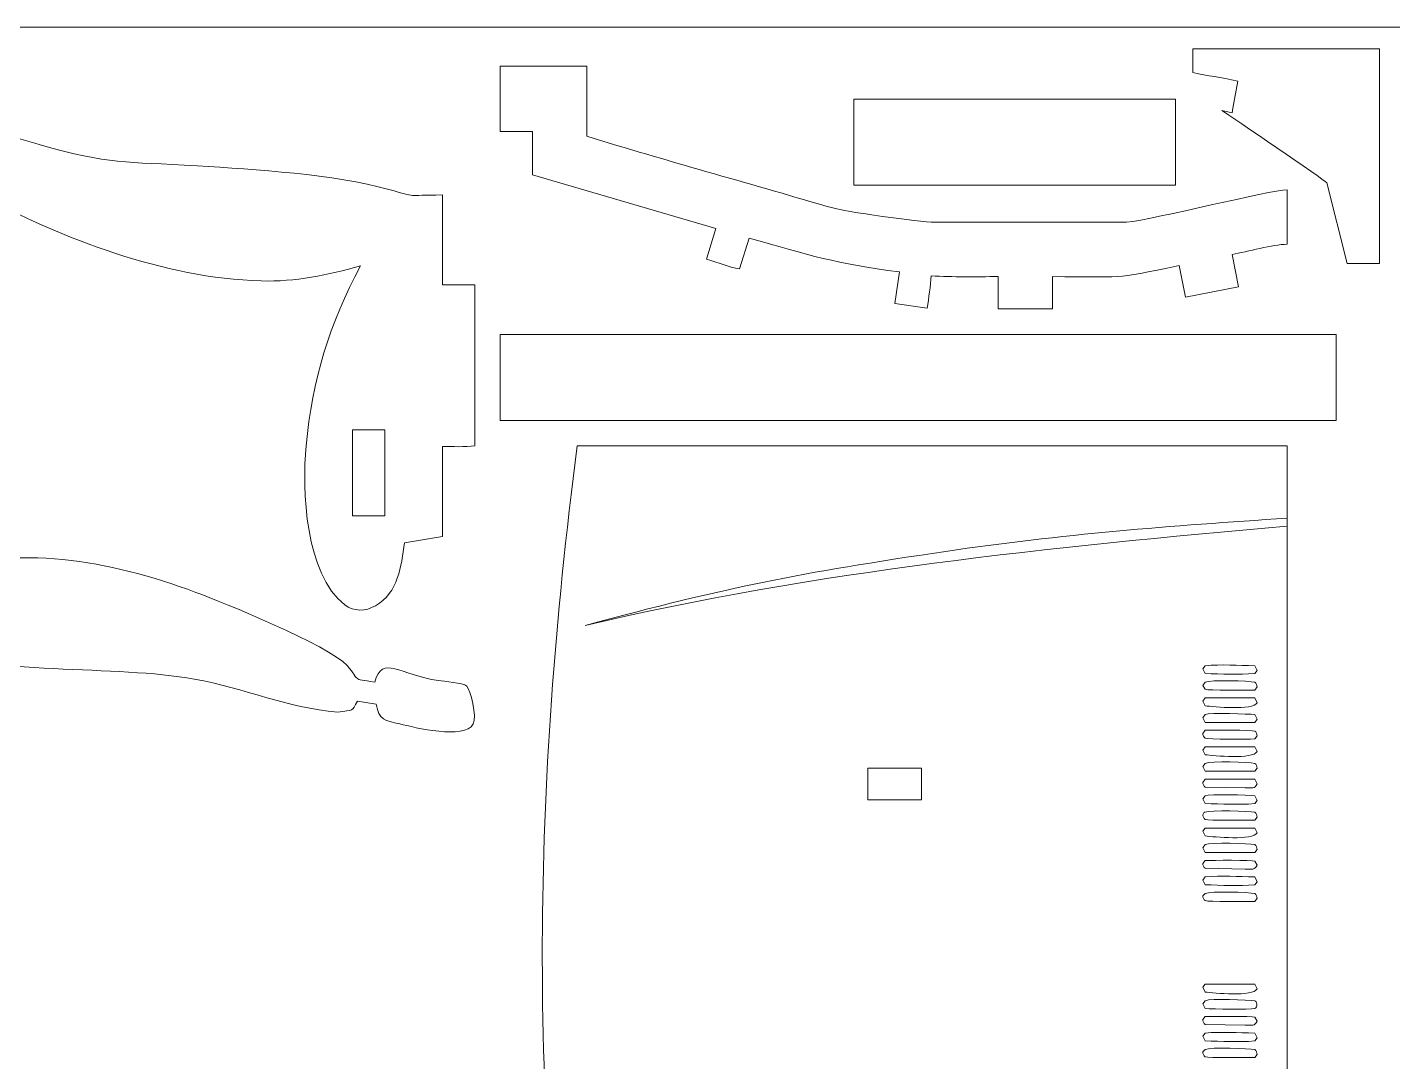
# Model space of a CAD drawing. Header units: centimetres. Extents: x -5.6 to 52.4, y -14 to 24.
# Drawn here: x 12.53 to 23.36, y 15.8 to 24.01 of the extents above; entities that cross this region are included whole.
import ezdxf

# ---------------------------------------------------------------- set-up
doc = ezdxf.new("R2010")
doc.units = ezdxf.units.CM
doc.header["$MEASUREMENT"] = 0
doc.layers.add('Camada 1', color=7, linetype='Continuous')

msp = doc.modelspace()

# ---------------------------------------------------------------- linework, layer by layer
at = {"layer": 'Camada 1', "color": 5, "lineweight": 9}
msp.add_open_spline([(52.40695, -13.99431), (52.40695, -13.99431), (-5.59305, -13.99431), (-5.59305, -13.99431), (-5.59305, -13.99431), (-5.59305, -13.99431), (52.40695, -13.9943), (52.40695, -13.9943), (52.40695, -13.9943), (52.40695, -13.9943), (52.40695, 24.00571), (52.40695, 24.00571), (52.40695, 24.00571), (52.40695, 24.00571), (-5.59305, 24.00571), (-5.59305, 24.00571), (-5.59305, 24.00571), (-5.59305, 24.00571), (-5.59305, -13.9943), (-5.59305, -13.9943)], degree=3, knots=[0, 0, 0, 0, 0.16666667, 0.16666667, 0.16666667, 0.16666667, 0.33333333, 0.33333333, 0.33333333, 0.33333333, 0.5, 0.5, 0.5, 0.5, 0.66666667, 0.66666667, 0.66666667, 0.66666667, 1, 1, 1, 1], dxfattribs=at)
at = {"layer": 'Camada 1', "color": 3, "lineweight": 9}
for points, knots in [([(22.09327, 23.36557), (22.09327, 23.36557), (22.08704, 23.32806), (22.08704, 23.32806), (22.08704, 23.32806), (22.08704, 23.32806), (22.00575, 23.34682), (22.00575, 23.34682), (22.00575, 23.34682), (22.07793, 23.29655), (22.81896, 22.79745), (22.83722, 22.77167), (22.83722, 22.77167), (22.83722, 22.77167), (22.99977, 22.13401), (22.99977, 22.13401), (22.99977, 22.13401), (22.99977, 22.13401), (23.25607, 22.13401), (23.25607, 22.13401), (23.25607, 22.13401), (23.25607, 22.13401), (23.25607, 23.83443), (23.25607, 23.83443), (23.25607, 23.83443), (23.25607, 23.83443), (21.77444, 23.83443), (21.77444, 23.83443), (21.77444, 23.83443), (21.77444, 23.83443), (21.77444, 23.64689), (21.77444, 23.64689), (21.77444, 23.64689), (21.89803, 23.61943), (21.99199, 23.61282), (22.13078, 23.57813), (22.13078, 23.57813), (22.13078, 23.57813), (22.09327, 23.36557), (22.09327, 23.36557)], [0, 0, 0, 0, 0.09090909, 0.09090909, 0.09090909, 0.09090909, 0.18181818, 0.18181818, 0.18181818, 0.18181818, 0.27272727, 0.27272727, 0.27272727, 0.27272727, 0.36363636, 0.36363636, 0.36363636, 0.36363636, 0.45454545, 0.45454545, 0.45454545, 0.45454545, 0.54545455, 0.54545455, 0.54545455, 0.54545455, 0.63636364, 0.63636364, 0.63636364, 0.63636364, 0.72727273, 0.72727273, 0.72727273, 0.72727273, 0.81818182, 0.81818182, 0.81818182, 0.81818182, 1, 1, 1, 1]), ([(22.52348, 22.64764), (22.52348, 22.64764), (22.52348, 22.71642), (22.52348, 22.71642), (22.52348, 22.71642), (22.38611, 22.71642), (21.47707, 22.48347), (21.24813, 22.4601), (21.24813, 22.4601), (21.24813, 22.4601), (19.729, 22.4601), (19.729, 22.4601), (19.729, 22.4601), (19.5973, 22.46355), (19.03265, 22.53791), (18.87253, 22.58514), (18.87253, 22.58514), (18.23756, 22.77242), (17.59875, 22.94778), (16.96583, 23.14152), (16.96583, 23.14152), (16.96583, 23.14152), (16.96583, 23.69791), (16.96583, 23.69791), (16.96583, 23.69791), (16.96583, 23.69791), (16.27815, 23.69791), (16.27815, 23.69791), (16.27815, 23.69791), (16.27815, 23.69791), (16.27815, 23.17903), (16.27815, 23.17903), (16.27815, 23.17903), (16.27815, 23.17903), (16.53447, 23.17903), (16.53447, 23.17903), (16.53447, 23.17903), (16.53447, 23.17903), (16.53447, 22.8352), (16.53447, 22.8352), (16.53447, 22.8352), (16.53447, 22.8352), (17.99108, 22.41009), (17.99108, 22.41009), (17.99108, 22.41009), (17.99108, 22.41009), (17.91607, 22.16627), (17.91607, 22.16627), (17.91607, 22.16627), (18.00672, 22.14037), (18.08818, 22.10415), (18.17861, 22.09126), (18.17861, 22.09126), (18.17861, 22.09126), (18.25365, 22.33508), (18.25365, 22.33508), (18.25365, 22.33508), (18.73951, 22.19698), (18.93584, 22.13185), (19.44768, 22.06626), (19.44768, 22.06626), (19.44768, 22.06626), (19.41017, 21.8162), (19.41017, 21.8162), (19.41017, 21.8162), (19.41017, 21.8162), (19.66651, 21.77869), (19.66651, 21.77869), (19.66651, 21.77869), (19.67768, 21.8571), (19.69774, 21.959), (19.69774, 22.035), (19.69774, 22.035), (19.8745, 22.02396), (20.05205, 22.02875), (20.22913, 22.02875), (20.22913, 22.02875), (20.22913, 22.02875), (20.22913, 21.77242), (20.22913, 21.77242), (20.22913, 21.77242), (20.22913, 21.77242), (20.66048, 21.77242), (20.66048, 21.77242), (20.66048, 21.77242), (20.66048, 21.77242), (20.66048, 22.02875), (20.66048, 22.02875), (20.66048, 22.02875), (21.23253, 22.02875), (21.12152, 22.0023), (21.66701, 22.11625), (21.66701, 22.11625), (21.66701, 22.11625), (21.717, 21.86618), (21.717, 21.86618), (21.717, 21.86618), (21.717, 21.86618), (22.13587, 21.94747), (22.13587, 21.94747), (22.13587, 21.94747), (22.13587, 21.94747), (22.08584, 22.20377), (22.08584, 22.20377), (22.08584, 22.20377), (22.20927, 22.22622), (22.40646, 22.28505), (22.52348, 22.28505), (22.52348, 22.28505), (22.52348, 22.28505), (22.52348, 22.64764), (22.52348, 22.64764)], [0, 0, 0, 0, 0.03448276, 0.03448276, 0.03448276, 0.03448276, 0.06896552, 0.06896552, 0.06896552, 0.06896552, 0.10344828, 0.10344828, 0.10344828, 0.10344828, 0.13793103, 0.13793103, 0.13793103, 0.13793103, 0.17241379, 0.17241379, 0.17241379, 0.17241379, 0.20689655, 0.20689655, 0.20689655, 0.20689655, 0.24137931, 0.24137931, 0.24137931, 0.24137931, 0.27586207, 0.27586207, 0.27586207, 0.27586207, 0.31034483, 0.31034483, 0.31034483, 0.31034483, 0.34482759, 0.34482759, 0.34482759, 0.34482759, 0.37931034, 0.37931034, 0.37931034, 0.37931034, 0.4137931, 0.4137931, 0.4137931, 0.4137931, 0.44827586, 0.44827586, 0.44827586, 0.44827586, 0.48275862, 0.48275862, 0.48275862, 0.48275862, 0.51724138, 0.51724138, 0.51724138, 0.51724138, 0.55172414, 0.55172414, 0.55172414, 0.55172414, 0.5862069, 0.5862069, 0.5862069, 0.5862069, 0.62068966, 0.62068966, 0.62068966, 0.62068966, 0.65517241, 0.65517241, 0.65517241, 0.65517241, 0.68965517, 0.68965517, 0.68965517, 0.68965517, 0.72413793, 0.72413793, 0.72413793, 0.72413793, 0.75862069, 0.75862069, 0.75862069, 0.75862069, 0.79310345, 0.79310345, 0.79310345, 0.79310345, 0.82758621, 0.82758621, 0.82758621, 0.82758621, 0.86206897, 0.86206897, 0.86206897, 0.86206897, 0.89655172, 0.89655172, 0.89655172, 0.89655172, 0.93103448, 0.93103448, 0.93103448, 0.93103448, 1, 1, 1, 1]), ([(15.86461, 21.96346), (15.86461, 21.96346), (15.82083, 21.96346), (15.82083, 21.96346), (15.82083, 21.96346), (15.82083, 21.96346), (15.82083, 22.67614), (15.82083, 22.67614), (15.82083, 22.67614), (15.51464, 22.67614), (15.63469, 22.6531), (15.39571, 22.71989), (15.39571, 22.71989), (14.95848, 22.84209), (14.33496, 22.87793), (13.87658, 22.90745), (13.87658, 22.90745), (13.29284, 22.94238), (13.19102, 22.91497), (12.62003, 23.07623), (12.62003, 23.07623), (12.4476, 23.12626), (12.17086, 23.21893), (11.99487, 23.22626), (11.99487, 23.22626), (11.80793, 23.23404), (11.80482, 23.22109), (11.76356, 23.13876), (11.76356, 23.13876), (11.76356, 23.13876), (11.61978, 23.16375), (11.61978, 23.16375), (11.61978, 23.16375), (11.5973, 23.23115), (11.59103, 23.27608), (11.51977, 23.29503), (11.51977, 23.29503), (11.40771, 23.32486), (10.86087, 23.47815), (10.83835, 23.29503), (10.83835, 23.29503), (10.83224, 23.24536), (10.85368, 23.06314), (10.89461, 23.02622), (10.89461, 23.02622), (10.94475, 22.98098), (11.06487, 22.98969), (11.12592, 22.98247), (11.12592, 22.98247), (11.39146, 22.95107), (11.56284, 22.75691), (11.62605, 22.98871), (11.62605, 22.98871), (11.62605, 22.98871), (11.77608, 22.95744), (11.77608, 22.95744), (11.77608, 22.95744), (11.83128, 22.81949), (12.00484, 22.74802), (12.13241, 22.68239), (12.13241, 22.68239), (12.81953, 22.32888), (13.60126, 22.01754), (14.38298, 21.99473), (14.38298, 21.99473), (14.65099, 21.98691), (14.9141, 22.04167), (15.17067, 22.11349), (15.17067, 22.11349), (14.92389, 21.65544), (14.78795, 21.21081), (14.73932, 20.68813), (14.73932, 20.68813), (14.70631, 20.33338), (14.73129, 19.67077), (15.04565, 19.42533), (15.04565, 19.42533), (15.1183, 19.37285), (15.20982, 19.37284), (15.28944, 19.41905), (15.28944, 19.41905), (15.47193, 19.52496), (15.49149, 19.7288), (15.52075, 19.91918), (15.52075, 19.91918), (15.52075, 19.91918), (15.82083, 19.9692), (15.82083, 19.9692), (15.82083, 19.9692), (15.82083, 19.9692), (15.82083, 20.68188), (15.82083, 20.68188), (15.82083, 20.68188), (15.90038, 20.68188), (16.00145, 20.67553), (16.07716, 20.68813), (16.07716, 20.68813), (16.07716, 20.68813), (16.07716, 21.96346), (16.07716, 21.96346), (16.07716, 21.96346), (16.07716, 21.96346), (15.86461, 21.96346), (15.86461, 21.96346)], [0, 0, 0, 0, 0.03703704, 0.03703704, 0.03703704, 0.03703704, 0.07407407, 0.07407407, 0.07407407, 0.07407407, 0.11111111, 0.11111111, 0.11111111, 0.11111111, 0.14814815, 0.14814815, 0.14814815, 0.14814815, 0.18518519, 0.18518519, 0.18518519, 0.18518519, 0.22222222, 0.22222222, 0.22222222, 0.22222222, 0.25925926, 0.25925926, 0.25925926, 0.25925926, 0.2962963, 0.2962963, 0.2962963, 0.2962963, 0.33333333, 0.33333333, 0.33333333, 0.33333333, 0.37037037, 0.37037037, 0.37037037, 0.37037037, 0.40740741, 0.40740741, 0.40740741, 0.40740741, 0.44444444, 0.44444444, 0.44444444, 0.44444444, 0.48148148, 0.48148148, 0.48148148, 0.48148148, 0.51851852, 0.51851852, 0.51851852, 0.51851852, 0.55555556, 0.55555556, 0.55555556, 0.55555556, 0.59259259, 0.59259259, 0.59259259, 0.59259259, 0.62962963, 0.62962963, 0.62962963, 0.62962963, 0.66666667, 0.66666667, 0.66666667, 0.66666667, 0.7037037, 0.7037037, 0.7037037, 0.7037037, 0.74074074, 0.74074074, 0.74074074, 0.74074074, 0.77777778, 0.77777778, 0.77777778, 0.77777778, 0.81481481, 0.81481481, 0.81481481, 0.81481481, 0.85185185, 0.85185185, 0.85185185, 0.85185185, 0.88888889, 0.88888889, 0.88888889, 0.88888889, 0.92592593, 0.92592593, 0.92592593, 0.92592593, 1, 1, 1, 1]), ([(19.19819, 22.75397), (19.19819, 22.75397), (19.08567, 22.75397), (19.08567, 22.75397), (19.08567, 22.75397), (19.08567, 22.75397), (19.08567, 23.43538), (19.08567, 23.43538), (19.08567, 23.43538), (19.93588, 23.43538), (20.78608, 23.43538), (21.63629, 23.43538), (21.63629, 23.43538), (21.63629, 23.43538), (21.63629, 22.75397), (21.63629, 22.75397), (21.63629, 22.75397), (21.63629, 22.75397), (19.19819, 22.75397), (19.19819, 22.75397)], [0, 0, 0, 0, 0.16666667, 0.16666667, 0.16666667, 0.16666667, 0.33333333, 0.33333333, 0.33333333, 0.33333333, 0.5, 0.5, 0.5, 0.5, 0.66666667, 0.66666667, 0.66666667, 0.66666667, 1, 1, 1, 1]), ([(14.98939, 18.5751), (15.11562, 18.59313), (15.10315, 18.57756), (15.14565, 18.66262), (15.14565, 18.66262), (15.14565, 18.66262), (15.29571, 18.63764), (15.29571, 18.63764), (15.29571, 18.63764), (15.31622, 18.51436), (15.36337, 18.50875), (15.48324, 18.48134), (15.48324, 18.48134), (15.60068, 18.45429), (15.99308, 18.35405), (16.06465, 18.48134), (16.06465, 18.48134), (16.0965, 18.53799), (16.04105, 18.75696), (16.01463, 18.78142), (16.01463, 18.78142), (15.98417, 18.80962), (15.83111, 18.8191), (15.78956, 18.82517), (15.78956, 18.82517), (15.47889, 18.87055), (15.34412, 19.03596), (15.28319, 18.81268), (15.28319, 18.81268), (15.08822, 18.84517), (15.17774, 18.81869), (15.0644, 18.94394), (15.0644, 18.94394), (14.91815, 19.10557), (14.07621, 19.44699), (13.8641, 19.52534), (13.8641, 19.52534), (13.15308, 19.78799), (12.47099, 19.89921), (11.73857, 19.69414), (11.73857, 19.69414), (12.02824, 20.23228), (12.18243, 20.75983), (12.18243, 21.38205), (12.18243, 21.38205), (12.18243, 21.6941), (12.13472, 22.1676), (11.86984, 22.3823), (11.86984, 22.3823), (11.82602, 22.41389), (11.75266, 22.42457), (11.70106, 22.41357), (11.70106, 22.41357), (11.45488, 22.36109), (11.41789, 22.08068), (11.38847, 21.88218), (11.38847, 21.88218), (11.38847, 21.88218), (11.08839, 21.83843), (11.08839, 21.83843), (11.08839, 21.83843), (11.08839, 21.83843), (11.08839, 21.11951), (11.08839, 21.11951), (11.08839, 21.11951), (11.08839, 21.11951), (10.83208, 21.11951), (10.83208, 21.11951), (10.83208, 21.11951), (10.83208, 21.11951), (10.83208, 19.84417), (10.83208, 19.84417), (10.83208, 19.84417), (10.83208, 19.84417), (11.08839, 19.84417), (11.08839, 19.84417), (11.08839, 19.84417), (11.08839, 19.84417), (11.08839, 19.12525), (11.08839, 19.12525), (11.08839, 19.12525), (11.27204, 19.12525), (11.33925, 19.13891), (11.51349, 19.08774), (11.51349, 19.08774), (12.27798, 18.86321), (13.22817, 18.95049), (13.85158, 18.83768), (13.85158, 18.83768), (14.25433, 18.7648), (14.58668, 18.60864), (14.98939, 18.5751)], [0, 0, 0, 0, 0.04166667, 0.04166667, 0.04166667, 0.04166667, 0.08333333, 0.08333333, 0.08333333, 0.08333333, 0.125, 0.125, 0.125, 0.125, 0.16666667, 0.16666667, 0.16666667, 0.16666667, 0.20833333, 0.20833333, 0.20833333, 0.20833333, 0.25, 0.25, 0.25, 0.25, 0.29166667, 0.29166667, 0.29166667, 0.29166667, 0.33333333, 0.33333333, 0.33333333, 0.33333333, 0.375, 0.375, 0.375, 0.375, 0.41666667, 0.41666667, 0.41666667, 0.41666667, 0.45833333, 0.45833333, 0.45833333, 0.45833333, 0.5, 0.5, 0.5, 0.5, 0.54166667, 0.54166667, 0.54166667, 0.54166667, 0.58333333, 0.58333333, 0.58333333, 0.58333333, 0.625, 0.625, 0.625, 0.625, 0.66666667, 0.66666667, 0.66666667, 0.66666667, 0.70833333, 0.70833333, 0.70833333, 0.70833333, 0.75, 0.75, 0.75, 0.75, 0.79166667, 0.79166667, 0.79166667, 0.79166667, 0.83333333, 0.83333333, 0.83333333, 0.83333333, 0.875, 0.875, 0.875, 0.875, 0.91666667, 0.91666667, 0.91666667, 0.91666667, 1, 1, 1, 1]), ([(16.27815, 20.99467), (16.27815, 20.99467), (16.27815, 20.88839), (16.27815, 20.88839), (16.27815, 20.88839), (16.27815, 20.88839), (22.91105, 20.88839), (22.91105, 20.88839), (22.91105, 20.88839), (22.91105, 20.88839), (22.91105, 21.5698), (22.91105, 21.5698), (22.91105, 21.5698), (22.91105, 21.5698), (16.27815, 21.5698), (16.27815, 21.5698), (16.27815, 21.5698), (16.27815, 21.5698), (16.27815, 20.99467), (16.27815, 20.99467)], [0, 0, 0, 0, 0.16666667, 0.16666667, 0.16666667, 0.16666667, 0.33333333, 0.33333333, 0.33333333, 0.33333333, 0.5, 0.5, 0.5, 0.5, 0.66666667, 0.66666667, 0.66666667, 0.66666667, 1, 1, 1, 1]), ([(22.52209, 13.26117), (22.52209, 13.26117), (22.52209, 20.68805), (22.52209, 20.68805), (22.52209, 20.68805), (22.52209, 20.68805), (16.88943, 20.68805), (16.88943, 20.68805), (16.88943, 20.68805), (16.53235, 17.90282), (16.51638, 15.57857), (16.87068, 12.77979), (16.87068, 12.77979), (18.75448, 12.77979), (20.63829, 12.77979), (22.52209, 12.77979), (22.52209, 12.77979), (22.52209, 12.77979), (22.52209, 13.26117), (22.52209, 13.26117)], [0, 0, 0, 0, 0.16666667, 0.16666667, 0.16666667, 0.16666667, 0.33333333, 0.33333333, 0.33333333, 0.33333333, 0.5, 0.5, 0.5, 0.5, 0.66666667, 0.66666667, 0.66666667, 0.66666667, 1, 1, 1, 1])]:
    msp.add_open_spline(points, degree=3, knots=knots, dxfattribs=at)
at = {"layer": 'Camada 1', "lineweight": 9}
for points in [[(15.14565, 20.81316), (15.14565, 20.81316), (15.10814, 20.81316), (15.10814, 20.81316), (15.10814, 20.81316), (15.10814, 20.81316), (15.10814, 20.13174), (15.10814, 20.13174), (15.10814, 20.13174), (15.10814, 20.13174), (15.36448, 20.13174), (15.36448, 20.13174), (15.36448, 20.13174), (15.36448, 20.13174), (15.36448, 20.81316), (15.36448, 20.81316), (15.36448, 20.81316), (15.36448, 20.81316), (15.14565, 20.81316), (15.14565, 20.81316)], [(19.5526, 17.88109), (19.5526, 17.88109), (19.62137, 17.88109), (19.62137, 17.88109), (19.62137, 17.88109), (19.62137, 17.88109), (19.62137, 18.13115), (19.62137, 18.13115), (19.62137, 18.13115), (19.62137, 18.13115), (19.19626, 18.13115), (19.19626, 18.13115), (19.19626, 18.13115), (19.19626, 18.13115), (19.19626, 17.88109), (19.19626, 17.88109), (19.19626, 17.88109), (19.19626, 17.88109), (19.5526, 17.88109), (19.5526, 17.88109)]]:
    msp.add_open_spline(points, degree=3, knots=[0, 0, 0, 0, 0.16666667, 0.16666667, 0.16666667, 0.16666667, 0.33333333, 0.33333333, 0.33333333, 0.33333333, 0.5, 0.5, 0.5, 0.5, 0.66666667, 0.66666667, 0.66666667, 0.66666667, 1, 1, 1, 1], dxfattribs=at)
at = {"layer": 'Camada 1', "color": 1, "lineweight": 9}
for points, knots in [([(22.52209, 20.05037), (20.64913, 19.88314), (18.7845, 19.6957), (16.95194, 19.26268), (16.95194, 19.26268), (18.09941, 19.57052), (18.64217, 19.67633), (19.81514, 19.85033), (19.81514, 19.85033), (20.71288, 19.9835), (21.61675, 20.0551), (22.52209, 20.11287)], [0, 0, 0, 0, 0.25, 0.25, 0.25, 0.25, 0.5, 0.5, 0.5, 0.5, 1, 1, 1, 1]), ([(21.87191, 18.94384), (22.00283, 18.95474), (22.13451, 18.94641), (22.26579, 18.94384), (22.26579, 18.94384), (22.26579, 18.94384), (22.28454, 18.90633), (22.28454, 18.90633), (22.28454, 18.90633), (22.28454, 18.90633), (22.26579, 18.88135), (22.26579, 18.88135), (22.26579, 18.88135), (22.13487, 18.87039), (22.00319, 18.87876), (21.87191, 18.88135), (21.87191, 18.88135), (21.87191, 18.88135), (21.85315, 18.91885), (21.85315, 18.91885), (21.85315, 18.91885), (21.85315, 18.91885), (21.87191, 18.94384), (21.87191, 18.94384)], [0, 0, 0, 0, 0.14285714, 0.14285714, 0.14285714, 0.14285714, 0.28571429, 0.28571429, 0.28571429, 0.28571429, 0.42857143, 0.42857143, 0.42857143, 0.42857143, 0.57142857, 0.57142857, 0.57142857, 0.57142857, 0.71428571, 0.71428571, 0.71428571, 0.71428571, 1, 1, 1, 1]), ([(21.87191, 18.81257), (21.91392, 18.8335), (22.22379, 18.82246), (22.26579, 18.81257), (22.26579, 18.81257), (22.27892, 18.80634), (22.28195, 18.78539), (22.28454, 18.77506), (22.28454, 18.77506), (22.28454, 18.77506), (22.26579, 18.75004), (22.26579, 18.75004), (22.26579, 18.75004), (22.20899, 18.75004), (21.8933, 18.74617), (21.87191, 18.75631), (21.87191, 18.75631), (21.87191, 18.75631), (21.85315, 18.78754), (21.85315, 18.78754), (21.85315, 18.78754), (21.85315, 18.78754), (21.87191, 18.81257), (21.87191, 18.81257)], [0, 0, 0, 0, 0.14285714, 0.14285714, 0.14285714, 0.14285714, 0.28571429, 0.28571429, 0.28571429, 0.28571429, 0.42857143, 0.42857143, 0.42857143, 0.42857143, 0.57142857, 0.57142857, 0.57142857, 0.57142857, 0.71428571, 0.71428571, 0.71428571, 0.71428571, 1, 1, 1, 1]), ([(21.87191, 18.68754), (21.87191, 18.68754), (22.26579, 18.68754), (22.26579, 18.68754), (22.26579, 18.68754), (22.26579, 18.68754), (22.28454, 18.65003), (22.28454, 18.65003), (22.28454, 18.65003), (22.25233, 18.58571), (21.93996, 18.61821), (21.87191, 18.62501), (21.87191, 18.62501), (21.87191, 18.62501), (21.85315, 18.66251), (21.85315, 18.66251), (21.85315, 18.66251), (21.85315, 18.66251), (21.87191, 18.68754), (21.87191, 18.68754)], [0, 0, 0, 0, 0.16666667, 0.16666667, 0.16666667, 0.16666667, 0.33333333, 0.33333333, 0.33333333, 0.33333333, 0.5, 0.5, 0.5, 0.5, 0.66666667, 0.66666667, 0.66666667, 0.66666667, 1, 1, 1, 1]), ([(21.87191, 18.55624), (21.90423, 18.57239), (22.22194, 18.56063), (22.26579, 18.55624), (22.26579, 18.55624), (22.26579, 18.55624), (22.28454, 18.51874), (22.28454, 18.51874), (22.28454, 18.51874), (22.28454, 18.51874), (22.26579, 18.49374), (22.26579, 18.49374), (22.26579, 18.49374), (22.26579, 18.49374), (21.87191, 18.49374), (21.87191, 18.49374), (21.87191, 18.49374), (21.87191, 18.49374), (21.85315, 18.53124), (21.85315, 18.53124), (21.85315, 18.53124), (21.85315, 18.53124), (21.87191, 18.55624), (21.87191, 18.55624)], [0, 0, 0, 0, 0.14285714, 0.14285714, 0.14285714, 0.14285714, 0.28571429, 0.28571429, 0.28571429, 0.28571429, 0.42857143, 0.42857143, 0.42857143, 0.42857143, 0.57142857, 0.57142857, 0.57142857, 0.57142857, 0.71428571, 0.71428571, 0.71428571, 0.71428571, 1, 1, 1, 1]), ([(21.87191, 18.4312), (21.92859, 18.4312), (22.24458, 18.43504), (22.26579, 18.42497), (22.26579, 18.42497), (22.27891, 18.41874), (22.28195, 18.39778), (22.28454, 18.38746), (22.28454, 18.38746), (22.28454, 18.38746), (22.26579, 18.36246), (22.26579, 18.36246), (22.26579, 18.36246), (22.20906, 18.36246), (21.89319, 18.35861), (21.87191, 18.36871), (21.87191, 18.36871), (21.85879, 18.37494), (21.85575, 18.39589), (21.85315, 18.40622), (21.85315, 18.40622), (21.85315, 18.40622), (21.87191, 18.4312), (21.87191, 18.4312)], [0, 0, 0, 0, 0.14285714, 0.14285714, 0.14285714, 0.14285714, 0.28571429, 0.28571429, 0.28571429, 0.28571429, 0.42857143, 0.42857143, 0.42857143, 0.42857143, 0.57142857, 0.57142857, 0.57142857, 0.57142857, 0.71428571, 0.71428571, 0.71428571, 0.71428571, 1, 1, 1, 1]), ([(21.87191, 18.29992), (21.87191, 18.29992), (22.26579, 18.29992), (22.26579, 18.29992), (22.26579, 18.29992), (22.26579, 18.29992), (22.28454, 18.26242), (22.28454, 18.26242), (22.28454, 18.26242), (22.25227, 18.1981), (21.93992, 18.23061), (21.87191, 18.23744), (21.87191, 18.23744), (21.87191, 18.23744), (21.85315, 18.27494), (21.85315, 18.27494), (21.85315, 18.27494), (21.85315, 18.27494), (21.87191, 18.29992), (21.87191, 18.29992)], [0, 0, 0, 0, 0.16666667, 0.16666667, 0.16666667, 0.16666667, 0.33333333, 0.33333333, 0.33333333, 0.33333333, 0.5, 0.5, 0.5, 0.5, 0.66666667, 0.66666667, 0.66666667, 0.66666667, 1, 1, 1, 1]), ([(21.87191, 18.16866), (21.91392, 18.18959), (22.22379, 18.17855), (22.26579, 18.16866), (22.26579, 18.16866), (22.27892, 18.16243), (22.28195, 18.14148), (22.28454, 18.13115), (22.28454, 18.13115), (22.28454, 18.13115), (22.26579, 18.10613), (22.26579, 18.10613), (22.26579, 18.10613), (22.26579, 18.10613), (21.87191, 18.10613), (21.87191, 18.10613), (21.87191, 18.10613), (21.87191, 18.10613), (21.85315, 18.14363), (21.85315, 18.14363), (21.85315, 18.14363), (21.85315, 18.14363), (21.87191, 18.16866), (21.87191, 18.16866)], [0, 0, 0, 0, 0.14285714, 0.14285714, 0.14285714, 0.14285714, 0.28571429, 0.28571429, 0.28571429, 0.28571429, 0.42857143, 0.42857143, 0.42857143, 0.42857143, 0.57142857, 0.57142857, 0.57142857, 0.57142857, 0.71428571, 0.71428571, 0.71428571, 0.71428571, 1, 1, 1, 1]), ([(21.87191, 18.04363), (21.87191, 18.04363), (22.26579, 18.04363), (22.26579, 18.04363), (22.26579, 18.04363), (22.26579, 18.04363), (22.28454, 18.00612), (22.28454, 18.00612), (22.28454, 18.00612), (22.26425, 17.96563), (22.24696, 17.97485), (22.19075, 17.97485), (22.19075, 17.97485), (22.19075, 17.97485), (21.87191, 17.9811), (21.87191, 17.9811), (21.87191, 17.9811), (21.85879, 17.98733), (21.85575, 18.00828), (21.85315, 18.01861), (21.85315, 18.01861), (21.85315, 18.01861), (21.87191, 18.04363), (21.87191, 18.04363)], [0, 0, 0, 0, 0.14285714, 0.14285714, 0.14285714, 0.14285714, 0.28571429, 0.28571429, 0.28571429, 0.28571429, 0.42857143, 0.42857143, 0.42857143, 0.42857143, 0.57142857, 0.57142857, 0.57142857, 0.57142857, 0.71428571, 0.71428571, 0.71428571, 0.71428571, 1, 1, 1, 1]), ([(21.87191, 17.91232), (21.90421, 17.92849), (22.22194, 17.91672), (22.26579, 17.91232), (22.26579, 17.91232), (22.26579, 17.91232), (22.28454, 17.87482), (22.28454, 17.87482), (22.28454, 17.87482), (22.28454, 17.87482), (22.26579, 17.84983), (22.26579, 17.84983), (22.26579, 17.84983), (22.13487, 17.83893), (22.00319, 17.84726), (21.87191, 17.84983), (21.87191, 17.84983), (21.87191, 17.84983), (21.85315, 17.88733), (21.85315, 17.88733), (21.85315, 17.88733), (21.85315, 17.88733), (21.87191, 17.91232), (21.87191, 17.91232)], [0, 0, 0, 0, 0.14285714, 0.14285714, 0.14285714, 0.14285714, 0.28571429, 0.28571429, 0.28571429, 0.28571429, 0.42857143, 0.42857143, 0.42857143, 0.42857143, 0.57142857, 0.57142857, 0.57142857, 0.57142857, 0.71428571, 0.71428571, 0.71428571, 0.71428571, 1, 1, 1, 1]), ([(21.87191, 17.78105), (21.91384, 17.80198), (22.22384, 17.79093), (22.26579, 17.78105), (22.26579, 17.78105), (22.27892, 17.77482), (22.28195, 17.75388), (22.28454, 17.74354), (22.28454, 17.74354), (22.28454, 17.74354), (22.26579, 17.71855), (22.26579, 17.71855), (22.26579, 17.71855), (22.20909, 17.71855), (21.89315, 17.71471), (21.87191, 17.72479), (21.87191, 17.72479), (21.85879, 17.73102), (21.85574, 17.75198), (21.85315, 17.7623), (21.85315, 17.7623), (21.85315, 17.7623), (21.86567, 17.78105), (21.86567, 17.78105), (21.86567, 17.78105), (21.86567, 17.78105), (21.87191, 17.78105), (21.87191, 17.78105)], [0, 0, 0, 0, 0.125, 0.125, 0.125, 0.125, 0.25, 0.25, 0.25, 0.25, 0.375, 0.375, 0.375, 0.375, 0.5, 0.5, 0.5, 0.5, 0.625, 0.625, 0.625, 0.625, 0.75, 0.75, 0.75, 0.75, 1, 1, 1, 1]), ([(21.87191, 17.65602), (21.87191, 17.65602), (22.26579, 17.65602), (22.26579, 17.65602), (22.26579, 17.65602), (22.26579, 17.65602), (22.28454, 17.61852), (22.28454, 17.61852), (22.28454, 17.61852), (22.2523, 17.55422), (21.93997, 17.58671), (21.87191, 17.59351), (21.87191, 17.59351), (21.87191, 17.59351), (21.85315, 17.63102), (21.85315, 17.63102), (21.85315, 17.63102), (21.85315, 17.63102), (21.87191, 17.65602), (21.87191, 17.65602)], [0, 0, 0, 0, 0.16666667, 0.16666667, 0.16666667, 0.16666667, 0.33333333, 0.33333333, 0.33333333, 0.33333333, 0.5, 0.5, 0.5, 0.5, 0.66666667, 0.66666667, 0.66666667, 0.66666667, 1, 1, 1, 1]), ([(21.87191, 17.52475), (21.91384, 17.54568), (22.22384, 17.53463), (22.26579, 17.52475), (22.26579, 17.52475), (22.27892, 17.51852), (22.28195, 17.49758), (22.28454, 17.48724), (22.28454, 17.48724), (22.28454, 17.48724), (22.26579, 17.46222), (22.26579, 17.46222), (22.26579, 17.46222), (22.26579, 17.46222), (21.87191, 17.46222), (21.87191, 17.46222), (21.87191, 17.46222), (21.87191, 17.46222), (21.85315, 17.49972), (21.85315, 17.49972), (21.85315, 17.49972), (21.85315, 17.49972), (21.87191, 17.52475), (21.87191, 17.52475)], [0, 0, 0, 0, 0.14285714, 0.14285714, 0.14285714, 0.14285714, 0.28571429, 0.28571429, 0.28571429, 0.28571429, 0.42857143, 0.42857143, 0.42857143, 0.42857143, 0.57142857, 0.57142857, 0.57142857, 0.57142857, 0.71428571, 0.71428571, 0.71428571, 0.71428571, 1, 1, 1, 1]), ([(21.87191, 17.39972), (21.92871, 17.39972), (22.2444, 17.40359), (22.26579, 17.39345), (22.26579, 17.39345), (22.26579, 17.39345), (22.28454, 17.36222), (22.28454, 17.36222), (22.28454, 17.36222), (22.26426, 17.32172), (22.24696, 17.33094), (22.19075, 17.33094), (22.19075, 17.33094), (22.19075, 17.33094), (21.87191, 17.33719), (21.87191, 17.33719), (21.87191, 17.33719), (21.85879, 17.34342), (21.85575, 17.36437), (21.85315, 17.3747), (21.85315, 17.3747), (21.85315, 17.3747), (21.87191, 17.39972), (21.87191, 17.39972)], [0, 0, 0, 0, 0.14285714, 0.14285714, 0.14285714, 0.14285714, 0.28571429, 0.28571429, 0.28571429, 0.28571429, 0.42857143, 0.42857143, 0.42857143, 0.42857143, 0.57142857, 0.57142857, 0.57142857, 0.57142857, 0.71428571, 0.71428571, 0.71428571, 0.71428571, 1, 1, 1, 1]), ([(21.87191, 17.26841), (22.00283, 17.27935), (22.13451, 17.27099), (22.26579, 17.26841), (22.26579, 17.26841), (22.26579, 17.26841), (22.28454, 17.23091), (22.28454, 17.23091), (22.28454, 17.23091), (22.28454, 17.23091), (22.26579, 17.20592), (22.26579, 17.20592), (22.26579, 17.20592), (22.13487, 17.19498), (22.00319, 17.20334), (21.87191, 17.20592), (21.87191, 17.20592), (21.87191, 17.20592), (21.85315, 17.24342), (21.85315, 17.24342), (21.85315, 17.24342), (21.85315, 17.24342), (21.87191, 17.26841), (21.87191, 17.26841)], [0, 0, 0, 0, 0.14285714, 0.14285714, 0.14285714, 0.14285714, 0.28571429, 0.28571429, 0.28571429, 0.28571429, 0.42857143, 0.42857143, 0.42857143, 0.42857143, 0.57142857, 0.57142857, 0.57142857, 0.57142857, 0.71428571, 0.71428571, 0.71428571, 0.71428571, 1, 1, 1, 1]), ([(21.87191, 17.13714), (21.91384, 17.15807), (22.22384, 17.14702), (22.26579, 17.13714), (22.26579, 17.13714), (22.27892, 17.13091), (22.28195, 17.10997), (22.28454, 17.09963), (22.28454, 17.09963), (22.28454, 17.09963), (22.26579, 17.07464), (22.26579, 17.07464), (22.26579, 17.07464), (22.20909, 17.07464), (21.89315, 17.0708), (21.87191, 17.08088), (21.87191, 17.08088), (21.85879, 17.08711), (21.85574, 17.10807), (21.85315, 17.11839), (21.85315, 17.11839), (21.85315, 17.11839), (21.87191, 17.13714), (21.87191, 17.13714)], [0, 0, 0, 0, 0.14285714, 0.14285714, 0.14285714, 0.14285714, 0.28571429, 0.28571429, 0.28571429, 0.28571429, 0.42857143, 0.42857143, 0.42857143, 0.42857143, 0.57142857, 0.57142857, 0.57142857, 0.57142857, 0.71428571, 0.71428571, 0.71428571, 0.71428571, 1, 1, 1, 1]), ([(21.87191, 16.41822), (21.87191, 16.41822), (22.26579, 16.41822), (22.26579, 16.41822), (22.26579, 16.41822), (22.26579, 16.41822), (22.28454, 16.38071), (22.28454, 16.38071), (22.28454, 16.38071), (22.25231, 16.31641), (21.93998, 16.3489), (21.87191, 16.35569), (21.87191, 16.35569), (21.87191, 16.35569), (21.85315, 16.39319), (21.85315, 16.39319), (21.85315, 16.39319), (21.85315, 16.39319), (21.87191, 16.41822), (21.87191, 16.41822)], [0, 0, 0, 0, 0.16666667, 0.16666667, 0.16666667, 0.16666667, 0.33333333, 0.33333333, 0.33333333, 0.33333333, 0.5, 0.5, 0.5, 0.5, 0.66666667, 0.66666667, 0.66666667, 0.66666667, 1, 1, 1, 1]), ([(21.87191, 16.28692), (21.91235, 16.30717), (22.21636, 16.29317), (22.26579, 16.28692), (22.26579, 16.28692), (22.28062, 16.28342), (22.29437, 16.23679), (22.26579, 16.22441), (22.26579, 16.22441), (22.22383, 16.21505), (21.9351, 16.22231), (21.87191, 16.22441), (21.87191, 16.22441), (21.87191, 16.22441), (21.85315, 16.26192), (21.85315, 16.26192), (21.85315, 16.26192), (21.85315, 16.26192), (21.87191, 16.28692), (21.87191, 16.28692)], [0, 0, 0, 0, 0.16666667, 0.16666667, 0.16666667, 0.16666667, 0.33333333, 0.33333333, 0.33333333, 0.33333333, 0.5, 0.5, 0.5, 0.5, 0.66666667, 0.66666667, 0.66666667, 0.66666667, 1, 1, 1, 1]), ([(21.87191, 16.16188), (21.92859, 16.16188), (22.24458, 16.16572), (22.26579, 16.15565), (22.26579, 16.15565), (22.26579, 16.15565), (22.28454, 16.12437), (22.28454, 16.12437), (22.28454, 16.12437), (22.26422, 16.08393), (22.24701, 16.09314), (22.19075, 16.09314), (22.19075, 16.09314), (22.19075, 16.09314), (21.87191, 16.09939), (21.87191, 16.09939), (21.87191, 16.09939), (21.85878, 16.10562), (21.85575, 16.12655), (21.85315, 16.13689), (21.85315, 16.13689), (21.85315, 16.13689), (21.87191, 16.16188), (21.87191, 16.16188)], [0, 0, 0, 0, 0.14285714, 0.14285714, 0.14285714, 0.14285714, 0.28571429, 0.28571429, 0.28571429, 0.28571429, 0.42857143, 0.42857143, 0.42857143, 0.42857143, 0.57142857, 0.57142857, 0.57142857, 0.57142857, 0.71428571, 0.71428571, 0.71428571, 0.71428571, 1, 1, 1, 1]), ([(21.87191, 16.03061), (22.00284, 16.0415), (22.13451, 16.03318), (22.26579, 16.03061), (22.26579, 16.03061), (22.26579, 16.03061), (22.28454, 15.9931), (22.28454, 15.9931), (22.28454, 15.9931), (22.28454, 15.9931), (22.26579, 15.96811), (22.26579, 15.96811), (22.26579, 15.96811), (22.13487, 15.95715), (22.00319, 15.96552), (21.87191, 15.96811), (21.87191, 15.96811), (21.87191, 15.96811), (21.85315, 16.00562), (21.85315, 16.00562), (21.85315, 16.00562), (21.85315, 16.00562), (21.87191, 16.03061), (21.87191, 16.03061)], [0, 0, 0, 0, 0.14285714, 0.14285714, 0.14285714, 0.14285714, 0.28571429, 0.28571429, 0.28571429, 0.28571429, 0.42857143, 0.42857143, 0.42857143, 0.42857143, 0.57142857, 0.57142857, 0.57142857, 0.57142857, 0.71428571, 0.71428571, 0.71428571, 0.71428571, 1, 1, 1, 1]), ([(21.87191, 15.89933), (21.91384, 15.92026), (22.22384, 15.90921), (22.26579, 15.89933), (22.26579, 15.89933), (22.27892, 15.8931), (22.28195, 15.87217), (22.28454, 15.86183), (22.28454, 15.86183), (22.28454, 15.86183), (22.26579, 15.83681), (22.26579, 15.83681), (22.26579, 15.83681), (22.20903, 15.83681), (21.89324, 15.83295), (21.87191, 15.84307), (21.87191, 15.84307), (21.85878, 15.8493), (21.85575, 15.87023), (21.85315, 15.88058), (21.85315, 15.88058), (21.85315, 15.88058), (21.87191, 15.89933), (21.87191, 15.89933)], [0, 0, 0, 0, 0.14285714, 0.14285714, 0.14285714, 0.14285714, 0.28571429, 0.28571429, 0.28571429, 0.28571429, 0.42857143, 0.42857143, 0.42857143, 0.42857143, 0.57142857, 0.57142857, 0.57142857, 0.57142857, 0.71428571, 0.71428571, 0.71428571, 0.71428571, 1, 1, 1, 1])]:
    msp.add_open_spline(points, degree=3, knots=knots, dxfattribs=at)

doc.saveas('drawing.dxf')
